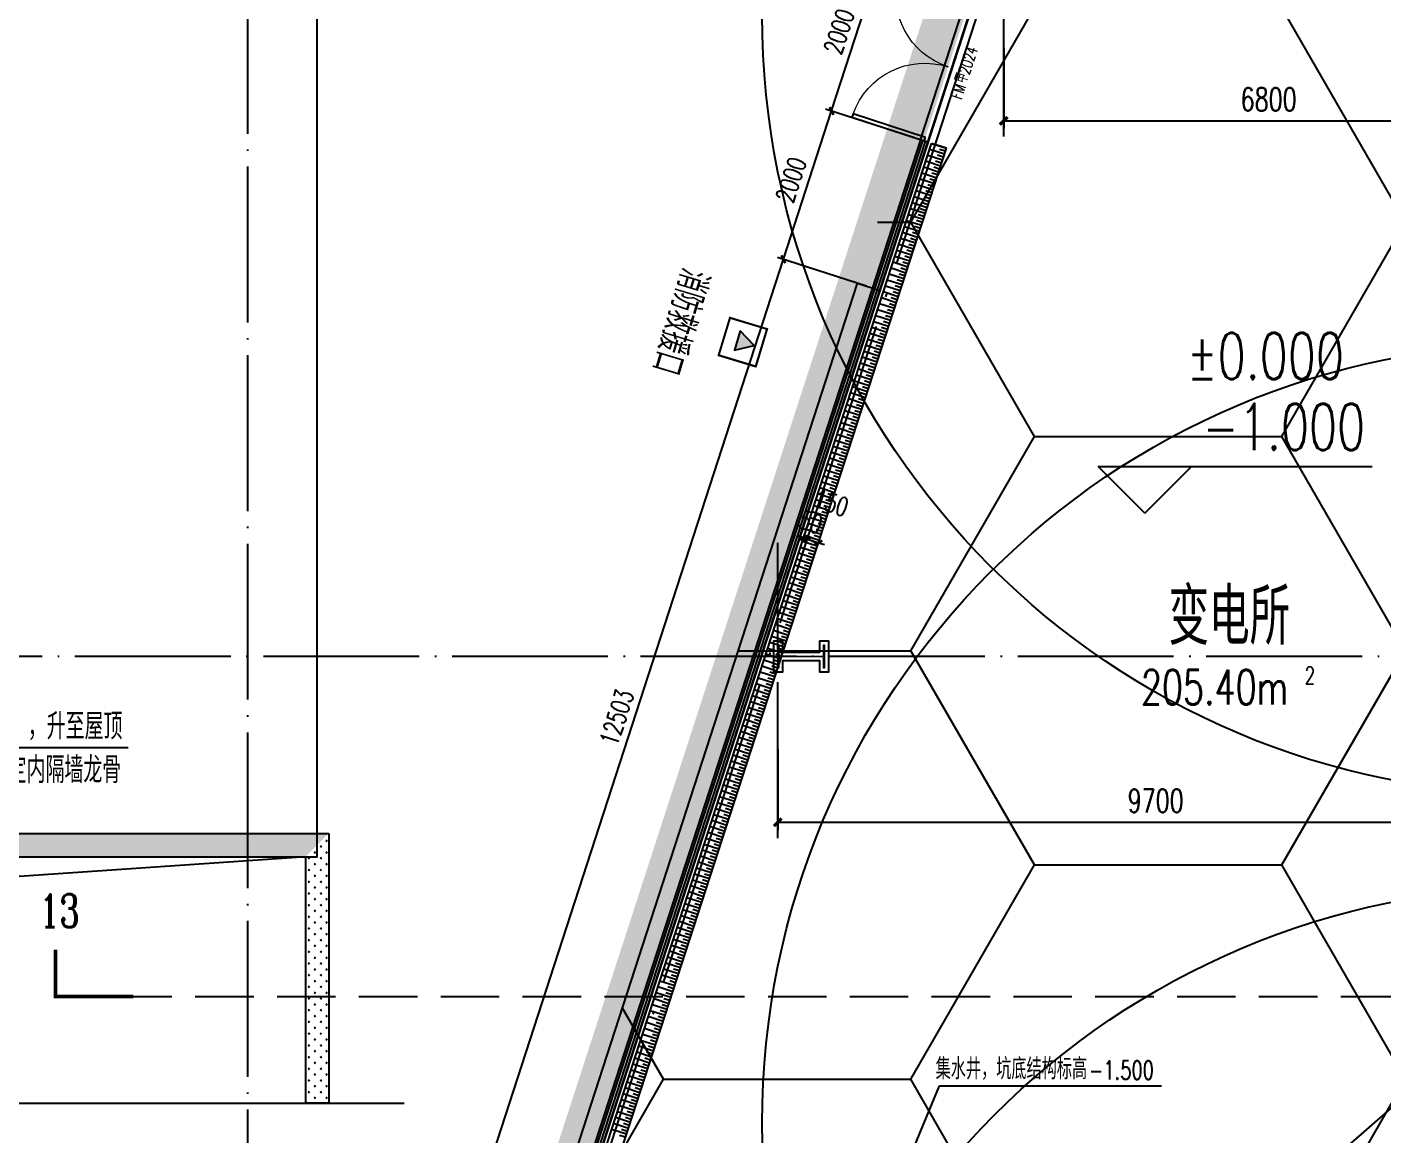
# Model space of a CAD drawing. Extents: x -821772 to -21949, y 506164 to 1049594.
# Drawn here: x -246288 to -228888, y 807681 to 821895 of the extents above; entities that cross this region are included whole.
import ezdxf
from ezdxf.xclip import XClip

# ---------------------------------------------------------------- set-up
doc = ezdxf.new("R2010")
doc.units = 0
doc.header["$LTSCALE"] = 1000
doc.header["$MEASUREMENT"] = 0
doc.header["$XCLIPFRAME"] = 2
for name, pattern in [('10平面20250807_t3$0$DASH', [0.35, 0.25, -0.1]), ('10平面20250807_t3$0$DOTE', [2.42, 2, -0.2, 0.02, -0.2]), ('DASH', [0.35, 0.25, -0.1])]:
    doc.linetypes.add(name, pattern=pattern)
doc.layers.get('Defpoints').update_dxf_attribs({"color": 210})
doc.layers.add('1-防火分区线', color=201, linetype='DASH', lineweight=50)
doc.layers.add('10平面20250807_t3$0$S-col', color=8, linetype='Continuous', lineweight=0)
for name, color, linetype in [('10平面20250807_t3$0$10平面$0$WINDOW_TEXT', 8, 'Continuous'), ('10平面20250807_t3$0$99平面图例外参$0$A-HATCH-2', 8, 'Continuous'), ('10平面20250807_t3$0$A-AXIS-D', 8, 'Continuous'), ('10平面20250807_t3$0$A-AXIS-DOTE', 8, '10平面20250807_t3$0$DOTE'), ('10平面20250807_t3$0$A-AXIS-DP', 8, 'Continuous'), ('10平面20250807_t3$0$A-AXIS-SYMB', 8, 'Continuous'), ('10平面20250807_t3$0$A-HATCH-2', 8, 'Continuous'), ('10平面20250807_t3$0$A-LIN-V', 8, 'Continuous'), ('10平面20250807_t3$0$A-SFCE', 8, 'Continuous'), ('10平面20250807_t3$0$A-TEXT', 8, 'Continuous'), ('10平面20250807_t3$0$A-WINDOW', 8, 'Continuous'), ('10平面20250807_t3$0$A-防火门窗', 8, 'Continuous'), ('10平面20250807_t3$0$A1$0$ICONS', 3, 'Continuous'), ('10平面20250807_t3$0$AS-WALL', 8, 'Continuous'), ('10平面20250807_t3$0$AS-结构边线层', 8, 'Continuous'), ('10平面20250807_t3$0$DIM_SYMB', 8, 'Continuous'), ('10平面20250807_t3$0$PUB_HATCH', 8, 'Continuous'), ('10平面20250807_t3$0$PUB_TEXT', 8, 'Continuous'), ('10平面20250807_t3$0$RP-N2-01$0$$0$A-WIND-J', 8, 'Continuous'), ('10平面20250807_t3$0$RP-N2-01$0$A-WIND-J', 8, 'Continuous'), ('10平面20250807_t3$0$SB_ZF消火栓', 10, 'Continuous'), ('10平面20250807_t3$0$建-墙-幕', 8, 'Continuous'), ('10平面20250807_t3$0$建-标高', 8, 'Continuous'), ('PUB_HATCH', 8, 'Continuous')]:
    doc.layers.add(name, color=color, linetype=linetype)
doc.styles.add('10平面20250807_t3$0$10平面$0$_TCH_WINDOW', font='SIMPLEX', dxfattribs={"height": 3.5, "bigfont": 'GBCBIG'})
doc.styles.add('10平面20250807_t3$0$_TCH_DIM', font='SIMPLEX', dxfattribs={"bigfont": 'GBCBIG'})
doc.styles.add('10平面20250807_t3$0$_TCH_DIM_T3', font='SIMPLEX', dxfattribs={"width": 0.705882, "bigfont": 'GBCBIG'})
doc.styles.add('10平面20250807_t3$0$_TCH_LABEL', font='COMPLEX', dxfattribs={"bigfont": 'GBCBIG'})
doc.styles.add('10平面20250807_t3$0$A-AREA', font='SIMPLEX', dxfattribs={"bigfont": 'GBCBIG'})
doc.styles.add('10平面20250807_t3$0$A-STANDARD', font='SIMPLEX', dxfattribs={"bigfont": 'GBCBIG'})
doc.dimstyles.new('10平面20250807_t3$0$_TCH_ARCH&&100', dxfattribs={"dimtxt": 297.5, "dimasz": 100, "dimexe": 100, "dimexo": 100, "dimgap": 126.25, "dimtad": 1, "dimdec": 0, "dimzin": 0, "dimdsep": 46, "dimtxsty": '10平面20250807_t3$0$_TCH_DIM_T3', "dimblk": '10平面20250807_t3$0$_ArchTick', "dimcen": 0.09, "dimclrt": 7, "dimazin": 2, "dimtfac": 1, "dimtdec": 0, "dimtix": 1, "dimtmove": 2, "dimatfit": 3, "dimfxl": 0, "dimtolj": 1, "dimtzin": 0, "dimarcsym": 0})
doc.dimstyles.new('10平面20250807_t3$0$_TCH_ARCH&&80', dxfattribs={"dimtxt": 238, "dimasz": 80, "dimexe": 80, "dimexo": 80, "dimgap": 101, "dimtad": 1, "dimdec": 0, "dimzin": 0, "dimdsep": 46, "dimtxsty": '10平面20250807_t3$0$_TCH_DIM_T3', "dimblk": '10平面20250807_t3$0$_ArchTick', "dimcen": 0.09, "dimclrt": 7, "dimazin": 2, "dimtfac": 1, "dimtdec": 0, "dimtix": 1, "dimtmove": 2, "dimatfit": 3, "dimfxl": 0, "dimtolj": 1, "dimtzin": 0, "dimarcsym": 0})
pattern_1 = [(45, (25.49, 21.51), (-75.000002, 75.000002), [24, -82.06602]), (135, (192.46, 21.51), (-75.000002, -75.000002), [24, -82.06602])]

# ---------------------------------------------------------------- blocks, each defined once
blk = doc.blocks.new('10平面20250807_t3$0$_ArchTick')
at = {"color": 0, "linetype": 'ByBlock', "const_width": 0.4}
blk.add_lwpolyline([(-0.5, -0.5), (0.5, 0.5)], dxfattribs=at)
blk = doc.blocks.new('*D10118')
at = {"layer": '10平面20250807_t3$0$A-AXIS-D', "color": 0, "lineweight": -2}
for p, q in [((-13018, 16810), (-13018, 15773)), ((-6218, 16810), (-6218, 15773)), ((-13018, 15873), (-6218, 15873))]:
    blk.add_line(p, q, dxfattribs=at)
at = {"layer": 'Defpoints', "color": 0}
for p in [(-13018, 16910), (-6218, 16910), (-6218, 15873)]:
    blk.add_point(p, dxfattribs=at)
at = {"layer": '10平面20250807_t3$0$A-AXIS-D', "color": 0, "lineweight": -2, "xscale": 100, "yscale": 100, "zscale": 100, "rotation": 180}
blk.add_blockref('10平面20250807_t3$0$_ArchTick', (-13018, 15873), dxfattribs=at)
at = {"layer": '10平面20250807_t3$0$A-AXIS-D', "color": 0, "lineweight": -2, "xscale": 100, "yscale": 100, "zscale": 100}
blk.add_blockref('10平面20250807_t3$0$_ArchTick', (-6218, 15873), dxfattribs=at)
at = {"layer": '10平面20250807_t3$0$A-AXIS-D', "color": 7, "insert": (-9618, 16148), "char_height": 297.5, "attachment_point": 5, "style": '10平面20250807_t3$0$_TCH_DIM_T3'}
blk.add_mtext('\\A1;6800', dxfattribs=at)
blk = doc.blocks.new('*D10119')
at = {"layer": '10平面20250807_t3$0$A-AXIS-D', "color": 0, "lineweight": -2}
for p, q in [((-15918, 7810), (-15918, 6773)), ((-6218, 7810), (-6218, 6773)), ((-15918, 6873), (-6218, 6873))]:
    blk.add_line(p, q, dxfattribs=at)
at = {"layer": 'Defpoints', "color": 0}
for p in [(-15918, 7910), (-6218, 7910), (-6218, 6873)]:
    blk.add_point(p, dxfattribs=at)
at = {"layer": '10平面20250807_t3$0$A-AXIS-D', "color": 0, "lineweight": -2, "xscale": 100, "yscale": 100, "zscale": 100, "rotation": 180}
blk.add_blockref('10平面20250807_t3$0$_ArchTick', (-15918, 6873), dxfattribs=at)
at = {"layer": '10平面20250807_t3$0$A-AXIS-D', "color": 0, "lineweight": -2, "xscale": 100, "yscale": 100, "zscale": 100}
blk.add_blockref('10平面20250807_t3$0$_ArchTick', (-6218, 6873), dxfattribs=at)
at = {"layer": '10平面20250807_t3$0$A-AXIS-D', "color": 7, "insert": (-11068, 7148), "char_height": 297.5, "attachment_point": 5, "style": '10平面20250807_t3$0$_TCH_DIM_T3'}
blk.add_mtext('\\A1;9700', dxfattribs=at)
blk = doc.blocks.new('10平面20250807_t3$0$43243')
at = {"layer": '10平面20250807_t3$0$AS-结构边线层'}
blk.add_lwpolyline([(-230898, 832220), (-254254, 760236), (-254254, 741420), (-248304, 741420), (-248304, 741670), (-246204, 741670), (-246204, 741420), (-231804, 741420), (-231804, 741670), (-229704, 741670), (-229704, 741420), (-228964, 741420), (-228964, 741250), (-222244, 741250), (-222244, 741420), (-215304, 741420), (-215304, 741670), (-213204, 741670), (-213204, 741420), (-212464, 741420), (-212464, 741250), (-205744, 741250)], dxfattribs=at)
blk = doc.blocks.new('10平面20250807_t3$0$_FZH')
at = {"layer": '10平面20250807_t3$0$A-HATCH-2'}
blk.add_lwpolyline([(-0.437, -0.25), (-0.437, 0.25), (-0.297, 0.25), (-0.297, 0.067), (0.298, 0.067), (0.298, 0.25), (0.438, 0.25), (0.438, -0.25), (0.298, -0.25), (0.298, -0.068), (-0.297, -0.068), (-0.297, -0.25)], close=True, dxfattribs=at)
at = {"layer": '10平面20250807_t3$0$S-col'}
blk.add_lwpolyline([(-0.375, -0.188), (-0.375, 0.187), (-0.36, 0.187), (-0.36, 0.005), (0.36, 0.005), (0.36, 0.187), (0.375, 0.187), (0.375, -0.188), (0.36, -0.188), (0.36, -0.005), (-0.36, -0.005), (-0.36, -0.188)], close=True, dxfattribs=at)
blk = doc.blocks.new('10平面20250807_t3$0$w4234324')
at = {"xscale": 800.0000000000005, "yscale": 800.0000000000005, "zscale": 800.0000000000005}
blk.add_blockref('10平面20250807_t3$0$_FZH', (-236354, 813820), dxfattribs=at)
blk = doc.blocks.new('10平面20250807_t3$0$RP-N2-01$0$$0$xfjy')
at = {"layer": '10平面20250807_t3$0$RP-N2-01$0$$0$A-WIND-J'}
h = blk.add_hatch(color=256, dxfattribs=at)
h.dxf.hatch_style = 1
h.paths.add_polyline_path([(1141876, -26214), (1142135, -26214), (1142005, -25989)])
at = {"layer": '10平面20250807_t3$0$RP-N2-01$0$$0$A-WIND-J', "const_width": 25}
blk.add_lwpolyline([(1141755, -25889), (1141755, -26389), (1142255, -26389), (1142255, -25889)], close=True, dxfattribs=at)
at = {"layer": '10平面20250807_t3$0$RP-N2-01$0$$0$A-WIND-J'}
for points in [[(1141755, -26389), (1142255, -26389), (1142255, -25889), (1141755, -25889)], [(1141876, -26214), (1142135, -26214), (1142005, -25989)]]:
    blk.add_lwpolyline(points, close=True, dxfattribs=at)
blk = doc.blocks.new('10平面20250807_t3$0$RP-N2-01$0$xfjy')
at = {"layer": '10平面20250807_t3$0$RP-N2-01$0$$0$A-WIND-J'}
blk.add_blockref('10平面20250807_t3$0$RP-N2-01$0$$0$xfjy', (0, 0), dxfattribs=at)
blk = doc.blocks.new('10平面20250807_t3$0$1232')
at = {"layer": '10平面20250807_t3$0$RP-N2-01$0$A-WIND-J', "rotation": 253.2410415830264}
blk.add_blockref('10平面20250807_t3$0$RP-N2-01$0$xfjy', (117220, 1903816, 0), dxfattribs=at)
at = {"layer": '10平面20250807_t3$0$A-TEXT', "style": '10平面20250807_t3$0$_TCH_DIM'}
blk.add_text('消防救援口', height=384.1, rotation=253.241, dxfattribs=at).set_placement((-237886, 818831, 0))
blk = doc.blocks.new('10平面20250807_t3$0$99平面图例外参$0$$LinePat$填挖边坡')
at = {"color": 0}
for p, q in [((0, 0), (0, -1500)), ((300, 0), (300, -600))]:
    blk.add_line(p, q, dxfattribs=at)
at = {"layer": 'Defpoints', "color": 0}
blk.add_point((600, 0), dxfattribs=at)
blk = doc.blocks.new('10平面20250807_t3$0$34242343243')
at = {"layer": '10平面20250807_t3$0$A-LIN-V'}
for p, q in [((-239156, 806607), (-234680, 820402)), ((-238966, 806545), (-234490, 820340)), ((-234680, 820402), (-234490, 820340))]:
    blk.add_line(p, q, dxfattribs=at)
at = {"layer": '10平面20250807_t3$0$99平面图例外参$0$A-HATCH-2', "color": 203, "xscale": 0.133545278136847, "yscale": 0.1333333333333333, "zscale": 0.1333333333333333, "rotation": 252.0237134181383}
for p in [(-234539, 820188), (-234514, 820264), (-234490, 820340), (-234589, 820036), (-234564, 820112), (-234638, 819883), (-234613, 819959), (-234712, 819655), (-234687, 819731), (-234663, 819807), (-234762, 819502), (-234737, 819578), (-234811, 819350), (-234786, 819426), (-234861, 819197), (-234836, 819273), (-234935, 818969), (-234910, 819045), (-234885, 819121), (-234984, 818816), (-234960, 818892), (-235034, 818664), (-235009, 818740), (-235108, 818435), (-235083, 818511), (-235058, 818588), (-235157, 818283), (-235133, 818359), (-235207, 818130), (-235182, 818206), (-235256, 817978), (-235232, 818054), (-235330, 817749), (-235306, 817825), (-235281, 817902), (-235380, 817597), (-235355, 817673), (-235429, 817444), (-235405, 817520), (-235504, 817216), (-235479, 817292), (-235454, 817368), (-235553, 817063), (-235528, 817139), (-235602, 816911), (-235578, 816987), (-235652, 816758), (-235627, 816835), (-235726, 816530), (-235701, 816606), (-235677, 816682), (-235776, 816377), (-235751, 816453), (-235825, 816225), (-235800, 816301), (-235874, 816072), (-235850, 816149), (-235949, 815844), (-235924, 815920), (-235899, 815996), (-235998, 815691), (-235973, 815768), (-236048, 815539), (-236023, 815615), (-236122, 815310), (-236097, 815386), (-236072, 815463), (-236171, 815158), (-236147, 815234), (-236221, 815005), (-236196, 815082), (-236270, 814853), (-236245, 814929), (-236344, 814624), (-236320, 814701), (-236295, 814777), (-236394, 814472), (-236369, 814548), (-236443, 814319), (-236419, 814396), (-236517, 814091), (-236493, 814167), (-236468, 814243), (-236567, 813938), (-236542, 814015), (-236616, 813786), (-236592, 813862), (-236666, 813633), (-236641, 813710), (-236740, 813405), (-236715, 813481), (-236691, 813557), (-236789, 813252), (-236765, 813329), (-236839, 813100), (-236814, 813176), (-236913, 812871), (-236888, 812948), (-236864, 813024), (-236963, 812719), (-236938, 812795), (-237012, 812566), (-236987, 812643), (-237061, 812414), (-237037, 812490), (-237136, 812185), (-237111, 812262), (-237086, 812338), (-237185, 812033), (-237160, 812109), (-237235, 811881), (-237210, 811957), (-237309, 811652), (-237284, 811728), (-237259, 811804), (-237358, 811499), (-237334, 811576), (-237408, 811347), (-237383, 811423), (-237457, 811195), (-237432, 811271), (-237531, 810966), (-237507, 811042), (-237482, 811118), (-237581, 810814), (-237556, 810890), (-237630, 810661), (-237606, 810737), (-237704, 810432), (-237680, 810509), (-237655, 810585), (-237754, 810280), (-237729, 810356), (-237803, 810128), (-237779, 810204), (-237853, 809975), (-237828, 810051), (-237927, 809746), (-237902, 809823), (-237878, 809899), (-237976, 809594), (-237952, 809670), (-238026, 809442), (-238001, 809518), (-238100, 809213), (-238075, 809289), (-238051, 809365), (-238150, 809061), (-238125, 809137), (-238199, 808908), (-238174, 808984), (-238248, 808756), (-238224, 808832), (-238323, 808527), (-238298, 808603), (-238273, 808679), (-238372, 808375), (-238347, 808451), (-238422, 808222), (-238397, 808298), (-238496, 807994), (-238471, 808070), (-238446, 808146), (-238545, 807841), (-238521, 807917), (-238595, 807689), (-238570, 807765)]:
    blk.add_blockref('10平面20250807_t3$0$99平面图例外参$0$$LinePat$填挖边坡', p, dxfattribs=at)
blk = doc.blocks.new('10平面20250807_t3$0$A$C5D961328')
at = {"layer": '10平面20250807_t3$0$A-LIN-V', "ltscale": 500}
blk.add_circle((350, 40), 10001, dxfattribs=at)
blk = doc.blocks.new('10平面20250807_t3$0$234243242332')
at = {"layer": '10平面20250807_t3$0$SB_ZF消火栓', "rotation": 270}
for p in [(-226894, 822401), (-226894, 808180), (-226844, 801213)]:
    blk.add_blockref('10平面20250807_t3$0$A$C5D961328', p, dxfattribs=at)
blk = doc.blocks.new('*D11332')
at = {"layer": '10平面20250807_t3$0$A-AXIS-DP', "color": 0, "lineweight": -2}
for p, q in [((-236322, 815342), (-236398, 815367)), ((-236396, 815114), (-236297, 815418)), ((-236348, 815098), (-236250, 815403)), ((-236322, 815342), (-236274, 815326)), ((-236274, 815326), (-236198, 815302))]:
    blk.add_line(p, q, dxfattribs=at)
at = {"layer": 'Defpoints', "color": 0}
for p in [(-236274, 815326), (-236421, 815037), (-236373, 815022)]:
    blk.add_point(p, dxfattribs=at)
at = {"layer": '10平面20250807_t3$0$A-AXIS-DP', "color": 0, "lineweight": -2, "xscale": 80, "yscale": 80, "zscale": 80}
for p, rotation in [((-236322, 815342), 342.0237134181228), ((-236274, 815326), 162.0237134181229)]:
    blk.add_blockref('10平面20250807_t3$0$_ArchTick', p, dxfattribs=dict(at, rotation=rotation))
at = {"layer": '10平面20250807_t3$0$A-AXIS-DP', "color": 7, "insert": (-236230, 815543), "char_height": 238, "attachment_point": 5, "rotation": 342.0237, "style": '10平面20250807_t3$0$_TCH_DIM_T3'}
blk.add_mtext('\\A1;50', dxfattribs=at)
blk = doc.blocks.new('*D11333')
at = {"layer": '10平面20250807_t3$0$A-AXIS-DP', "color": 0, "lineweight": -2}
for p, q in [((-236348, 815098), (-236250, 815403)), ((-236274, 815326), (-236350, 815351)), ((-236274, 815326), (-236132, 815280)), ((-236206, 815052), (-236107, 815356)), ((-236132, 815280), (-236055, 815255))]:
    blk.add_line(p, q, dxfattribs=at)
at = {"layer": 'Defpoints', "color": 0}
for p in [(-236132, 815280), (-236373, 815022), (-236230, 814976)]:
    blk.add_point(p, dxfattribs=at)
at = {"layer": '10平面20250807_t3$0$A-AXIS-DP', "color": 0, "lineweight": -2, "xscale": 80, "yscale": 80, "zscale": 80}
for p, rotation in [((-236274, 815326), 342.0237134181606), ((-236132, 815280), 162.0237134181606)]:
    blk.add_blockref('10平面20250807_t3$0$_ArchTick', p, dxfattribs=dict(at, rotation=rotation))
at = {"layer": '10平面20250807_t3$0$A-AXIS-DP', "color": 7, "insert": (-235966, 815789), "char_height": 238, "attachment_point": 5, "rotation": 342.0237, "style": '10平面20250807_t3$0$_TCH_DIM_T3'}
blk.add_mtext('\\A1;150', dxfattribs=at)
blk = doc.blocks.new('*D12377')
at = {"layer": '10平面20250807_t3$0$A-AXIS-DP', "color": 0, "lineweight": -2}
for p, q in [((-240440, 807024), (-236582, 818917)), ((-235516, 818571), (-236658, 818941)), ((-239375, 806678), (-240516, 807049))]:
    blk.add_line(p, q, dxfattribs=at)
at = {"layer": 'Defpoints', "color": 0}
for p in [(-236582, 818917), (-235440, 818546), (-239299, 806653)]:
    blk.add_point(p, dxfattribs=at)
at = {"layer": '10平面20250807_t3$0$A-AXIS-DP', "color": 0, "lineweight": -2, "xscale": 80, "yscale": 80, "zscale": 80}
for p, rotation in [((-236582, 818917), 72.02371341813641), ((-240440, 807024), 252.0237134181364)]:
    blk.add_blockref('10平面20250807_t3$0$_ArchTick', p, dxfattribs=dict(at, rotation=rotation))
at = {"layer": '10平面20250807_t3$0$A-AXIS-DP', "color": 7, "insert": (-238720, 813038), "char_height": 238, "attachment_point": 5, "rotation": 72.0237, "style": '10平面20250807_t3$0$_TCH_DIM_T3'}
blk.add_mtext('\\A1;12503', dxfattribs=at)
blk = doc.blocks.new('*D12378')
at = {"layer": '10平面20250807_t3$0$A-AXIS-DP', "color": 0, "lineweight": -2}
for p, q in [((-236582, 818917), (-235964, 820819)), ((-234899, 820473), (-236040, 820844)), ((-235516, 818571), (-236658, 818941))]:
    blk.add_line(p, q, dxfattribs=at)
at = {"layer": 'Defpoints', "color": 0}
for p in [(-235964, 820819), (-234823, 820448), (-235440, 818546)]:
    blk.add_point(p, dxfattribs=at)
at = {"layer": '10平面20250807_t3$0$A-AXIS-DP', "color": 0, "lineweight": -2, "xscale": 80, "yscale": 80, "zscale": 80}
for p, rotation in [((-235964, 820819), 72.02371341813615), ((-236582, 818917), 252.0237134181362)]:
    blk.add_blockref('10平面20250807_t3$0$_ArchTick', p, dxfattribs=dict(at, rotation=rotation))
at = {"layer": '10平面20250807_t3$0$A-AXIS-DP', "color": 7, "insert": (-236482, 819936), "char_height": 238, "attachment_point": 5, "rotation": 72.0237, "style": '10平面20250807_t3$0$_TCH_DIM_T3'}
blk.add_mtext('\\A1;2000', dxfattribs=at)
blk = doc.blocks.new('*D12379')
at = {"layer": '10平面20250807_t3$0$A-AXIS-DP', "color": 0, "lineweight": -2}
for p, q in [((-235964, 820819), (-235347, 822721)), ((-234281, 822376), (-235423, 822746)), ((-234899, 820473), (-236040, 820844))]:
    blk.add_line(p, q, dxfattribs=at)
at = {"layer": 'Defpoints', "color": 0}
for p in [(-235347, 822721), (-234205, 822351), (-234823, 820448)]:
    blk.add_point(p, dxfattribs=at)
at = {"layer": '10平面20250807_t3$0$A-AXIS-DP', "color": 0, "lineweight": -2, "xscale": 80, "yscale": 80, "zscale": 80}
for p, rotation in [((-235347, 822721), 72.02371341813708), ((-235964, 820819), 252.0237134181371)]:
    blk.add_blockref('10平面20250807_t3$0$_ArchTick', p, dxfattribs=dict(at, rotation=rotation))
at = {"layer": '10平面20250807_t3$0$A-AXIS-DP', "color": 7, "insert": (-235865, 821838), "char_height": 238, "attachment_point": 5, "rotation": 72.0237, "style": '10平面20250807_t3$0$_TCH_DIM_T3'}
blk.add_mtext('\\A1;2000', dxfattribs=at)
blk = doc.blocks.new('10平面20250807_t3$0$10平面$0$$DorLib2D$00000002')
for p, q in [((-0.5, 0), (-0.5, 0.4875)), ((-0.475, 0.4875), (-0.5, 0.4875)), ((-0.475, 0), (-0.475, 0.4875)), ((0.475, 0), (0.475, 0.4875)), ((0.475, 0.4875), (0.5, 0.4875)), ((0.5, 0), (0.5, 0.4875)), ((-0.5, 0), (-0.475, 0)), ((0.5, 0), (0.475, 0))]:
    blk.add_line(p, q)
at = {"lineweight": 13}
for centre, start, end in [((-0.4875, 0), 0, 88.53072), ((0.4875, 0), 91.46928, 180)]:
    blk.add_arc(centre, 0.4875, start, end, dxfattribs=at)
blk = doc.blocks.new('10平面20250807_t3$0$dote')
at = {"layer": '10平面20250807_t3$0$A-AXIS-DOTE'}
for p, q in [((-22717.8, -68994), (-22717.8, 36662.3)), ((-13017.8, 15670), (-13017.8, 19460)), ((-15917.8, 6670), (-15917.8, 10460)), ((76282.2, 9000), (-41310, 9000))]:
    blk.add_line(p, q, dxfattribs=at)
at = {"layer": '10平面20250807_t3$0$A-AXIS-DOTE', "ltscale": 2}
blk.add_lwpolyline([(-35305.3, -50417.4), (-8818.8, 31214.7)], dxfattribs=at)
at = {"layer": '10平面20250807_t3$0$DIM_SYMB', "const_width": 50}
blk.add_lwpolyline([(-25187.4, 5237.4), (-25187.4, 4637.4), (-24187.4, 4637.4)], dxfattribs=at)
at = {"layer": '10平面20250807_t3$0$DIM_SYMB', "linetype": '10平面20250807_t3$0$DASH', "ltscale": 3}
blk.add_lwpolyline([(-24442.4, 4637.4), (-516.1, 4637.4)], dxfattribs=at)
at = {"layer": '10平面20250807_t3$0$PUB_TEXT', "style": '10平面20250807_t3$0$_TCH_LABEL', "width": 0.705882}
blk.add_text('13', height=425, dxfattribs=at).set_placement((-25394.5, 5524.9))
at = {"layer": '10平面20250807_t3$0$A-AXIS-D'}
for base, p1, p2, picture, middle in [((-6217.8, 15872.5), (-13017.8, 16910), (-6217.8, 16910), '*D10118', (-9617.8, 16147.5)), ((-6217.8, 6872.5), (-15917.8, 7910), (-6217.8, 7910), '*D10119', (-11067.8, 7147.5))]:
    dim = blk.add_linear_dim(base=base, p1=p1, p2=p2, angle=0, dimstyle='10平面20250807_t3$0$_TCH_ARCH&&100', override={"dimgap": 0}, dxfattribs=at)
    dim.commit()
    dim.dimension.update_dxf_attribs({"geometry": picture, "text_midpoint": middle, "dimtype": 129})
blk = doc.blocks.new('10平面20250807_t3')
at = {"layer": '10平面20250807_t3$0$PUB_HATCH'}
h = blk.add_hatch(dxfattribs=at)
h.set_pattern_fill('石膏板', color=256, scale=30, style=0)
h.set_pattern_definition(pattern_1)
h.paths.add_polyline_path([(-255435, 811550), (-255532.4, 811250), (-242715.8, 811250), (-242415.8, 811550)])
h = blk.add_hatch(dxfattribs=at)
h.set_pattern_fill('石膏板', color=256, scale=30, style=0)
h.set_pattern_definition(pattern_1)
h.paths.add_polyline_path([(-242415.8, 811550), (-242715.8, 811250), (-242715.8, 808090), (-242415.8, 808090)])
at = {"layer": '10平面20250807_t3$0$A-AXIS-SYMB'}
for p, q in [((-235520, 806040), (-234580, 808310)), ((-234580, 808310), (-231730, 808310))]:
    blk.add_line(p, q, dxfattribs=at)
at = {"layer": '10平面20250807_t3$0$A-HATCH-2'}
blk.add_lwpolyline([(-256572.7, 808043.7), (-255320, 810390), (-242765.8, 811250)], dxfattribs=at)
at = {"layer": '10平面20250807_t3$0$A-LIN-V'}
blk.add_lwpolyline([(-254554.2, 757820), (-254554.2, 760283.3), (-235630.1, 818607.8), (-235344.7, 818515.3)], dxfattribs=at)
at = {"layer": '10平面20250807_t3$0$A-SFCE'}
blk.add_lwpolyline([(-242765.8, 811250), (-242565.8, 811250), (-242565.8, 838750), (-246609.7, 838750), (-255497.2, 811358.5), (-255531.6, 811250)], close=True, dxfattribs=at)
at = {"layer": '10平面20250807_t3$0$A-防火门窗'}
for p, q in [((-234822.6, 820448.5), (-234205.3, 822350.9)), ((-234727.5, 820417.6), (-234110.2, 822320))]:
    blk.add_line(p, q, dxfattribs=at)
at = {"layer": '10平面20250807_t3$0$A1$0$ICONS'}
blk.add_line((-252110, 812650), (-244990, 812650), dxfattribs=at)
blk.add_lwpolyline([(-257733, 808090), (-249704, 808090), (-249627.6, 808300), (-249553.5, 807880), (-249479, 808090), (-241450, 808090)], dxfattribs=at)
at = {"layer": '10平面20250807_t3$0$AS-WALL'}
for p, q in [((-255435, 811550), (-242415.8, 811550)), ((-242415.8, 811550), (-242415.8, 808090)), ((-255532.4, 811250), (-242715.8, 811250)), ((-242715.8, 811250), (-242715.8, 808090)), ((-242415.8, 808090), (-242715.8, 808090))]:
    blk.add_line(p, q, dxfattribs=at)
at = {"layer": '10平面20250807_t3$0$DIM_SYMB'}
blk.add_line((-232450, 804820), (-225790, 810640), dxfattribs=at)
at = {"layer": '10平面20250807_t3$0$建-墙-幕'}
for p, q in [((-234822.6, 820448.5), (-245728.7, 786835.4)), ((-245697, 786825.1), (-234790.9, 820438.2)), ((-245665.3, 786814.9), (-234759.2, 820427.9)), ((-245633.6, 786804.6), (-234727.5, 820417.6)), ((-234727.5, 820417.6), (-234822.6, 820448.5))]:
    blk.add_line(p, q, dxfattribs=at)
at = {"layer": '10平面20250807_t3$0$建-标高'}
for p, q in [((-231943.7, 815657.5), (-232543.7, 816257.5)), ((-232543.7, 816257.5), (-229023.7, 816257.5)), ((-231943.7, 815657.5), (-231343.7, 816257.5))]:
    blk.add_line(p, q, dxfattribs=at)
blk.add_blockref('10平面20250807_t3$0$1232', (0, 0))
at = {"layer": '10平面20250807_t3$0$A-WINDOW'}
for name in ['10平面20250807_t3$0$43243', '10平面20250807_t3$0$w4234324']:
    blk.add_blockref(name, (0, 0), dxfattribs=at)
at = {"layer": '10平面20250807_t3$0$A-防火门窗', "xscale": -2000, "yscale": 2000, "zscale": 100, "rotation": 72.02371341813668}
blk.add_blockref('10平面20250807_t3$0$10平面$0$$DorLib2D$00000002', (-234466.4, 821384.2), dxfattribs=at)
at = {"layer": '10平面20250807_t3$0$AS-WALL'}
blk.add_blockref('10平面20250807_t3$0$dote', (-220736.4, 804820), dxfattribs=at)
at = {"layer": '10平面20250807_t3$0$DIM_SYMB'}
blk.add_blockref('10平面20250807_t3$0$34242343243', (0, 0), dxfattribs=at)
at = {"layer": '10平面20250807_t3$0$SB_ZF消火栓', "linetype": 'Continuous'}
blk.add_blockref('10平面20250807_t3$0$234243242332', (0, 0), dxfattribs=at)
at = {"layer": '10平面20250807_t3$0$10平面$0$WINDOW_TEXT', "style": '10平面20250807_t3$0$10平面$0$_TCH_WINDOW', "width": 0.705882}
for s, p in [('2024', (-234195.5, 821274.2)), ('FM', (-234298.2, 820957.6))]:
    blk.add_text(s, height=148.75, rotation=72.02371, dxfattribs=at).set_placement(p)
at = {"layer": '10平面20250807_t3$0$10平面$0$WINDOW_TEXT', "style": '10平面20250807_t3$0$10平面$0$_TCH_WINDOW'}
blk.add_text('甲', height=168.8, rotation=72.02371, dxfattribs=at).set_placement((-234233.4, 821157.3))
at = {"layer": '10平面20250807_t3$0$A-防火门窗', "style": '10平面20250807_t3$0$A-AREA'}
blk.add_text('变电所', height=723.4, dxfattribs=at).set_placement((-231640, 813970))
at = {"layer": '10平面20250807_t3$0$A-防火门窗', "style": '10平面20250807_t3$0$A-AREA', "width": 0.705882}
for s, height, p in [('205.40m', 446.25, (-231992.5, 813202.2)), ('2', 223.1, (-229892.5, 813464.7))]:
    blk.add_text(s, height=height, dxfattribs=at).set_placement(p)
at = {"layer": '10平面20250807_t3$0$PUB_TEXT', "width": 0.705882}
for s, height, style, p in [('%%P0.000', 595, '10平面20250807_t3$0$A-STANDARD', (-231403.7, 817377.5)), ('-1.000', 595, '10平面20250807_t3$0$A-STANDARD', (-231203.7, 816467.5)), ('-1.500', 238, '10平面20250807_t3$0$_TCH_DIM', (-232662, 808394))]:
    blk.add_text(s, height=height, dxfattribs=dict(at, style=style)).set_placement(p)
at = {"layer": '10平面20250807_t3$0$PUB_TEXT', "style": '10平面20250807_t3$0$_TCH_DIM'}
for s, height, p in [('，升至屋顶', 337.59, (-246279, 812755)), ('反坎用于固定内隔墙龙骨', 337.589, (-247753.5, 812195)), ('集水井，坑底结构标高', 270.07, (-234628, 808394))]:
    blk.add_text(s, height=height, dxfattribs=at).set_placement(p)
at = {"layer": '10平面20250807_t3$0$A-AXIS-DP'}
for p1, p2, distance, picture, middle in [((-234822.6, 820448.5), (-234205.3, 822350.9), 1200.3, '*D12379', (-235864.9, 821838)), ((-235439.8, 818546.1), (-234822.6, 820448.5), 1200.3, '*D12378', (-236482.2, 819935.6)), ((-239298.5, 806653.5), (-235439.8, 818546.1), 1200.3, '*D12377', (-238720.2, 813038.1)), ((-236420.6, 815037.5), (-236373, 815022), 320, '*D11332', (-236230.1, 815543.4))]:
    dim = blk.add_aligned_dim(p1=p1, p2=p2, distance=distance, dimstyle='10平面20250807_t3$0$_TCH_ARCH&&80', dxfattribs=at)
    dim.commit()
    dim.dimension.update_dxf_attribs({"geometry": picture, "text_midpoint": middle})
dim = blk.add_linear_dim(base=(-236131.5, 815280.2), p1=(-236373, 815022), p2=(-236230.3, 814975.7), angle=342.02371, dimstyle='10平面20250807_t3$0$_TCH_ARCH&&80', dxfattribs=at)
dim.commit()
dim.dimension.update_dxf_attribs({"geometry": '*D11333', "text_midpoint": (-235966.3, 815789.3), "dimtype": 129})

msp = doc.modelspace()

# ---------------------------------------------------------------- block references
at = {"ltscale": 100}
ref = msp.add_blockref('10平面20250807_t3', (0, 0), dxfattribs=at)
XClip(ref).set_block_clipping_path([(-386212.6353242097, 506163.79756496), (-21948.7593967821, 884998.2285294847)])

# ---------------------------------------------------------------- next in the draw order: hatches: boundary and pattern name
at = {"layer": 'PUB_HATCH', "ltscale": 5000}
h = msp.add_hatch(dxfattribs=at)
h.set_pattern_fill('HONEY', color=8, scale=2000)
h.set_pattern_definition([(0, (0, 0), (4762.5, 2749.63), [3175, -6350]), (120, (0, 0), (-4762.499, 2749.631), [3175, -6350]), (60, (0, 0), (0.0006, 5499.261), [-6350, 3175])])
h.paths.add_polyline_path([(-148304.2, 741220), (-148304.2, 741720), (-149704.2, 741720), (-149704.2, 741220), (-164804.2, 741220), (-164804.2, 741720), (-166204.2, 741720), (-166204.2, 741220), (-181304.2, 741220), (-181304.2, 741720), (-182704.2, 741720), (-182704.2, 741220), (-197804.2, 741220), (-197804.2, 741720), (-199204.2, 741720), (-199204.2, 741220), (-214304.2, 741220), (-214304.2, 741720), (-215704.2, 741720), (-215704.2, 741220), (-254554.2, 741220), (-254554.2, 760283.3), (-231116.1, 832520), (-215704.2, 832520), (-215704.2, 832020), (-214304.2, 832020), (-214304.2, 832520), (-182704.2, 832520), (-182704.2, 832020), (-181304.2, 832020), (-181304.2, 832520), (-157104.2, 832520), (-157104.2, 832020), (-155704.2, 832020), (-155704.2, 832520), (-143954.2, 832520), (-143954.2, 741220)])

# ---------------------------------------------------------------- next in the draw order: linework, layer by layer
at = {"layer": '1-防火分区线', "color": 1, "linetype": 'DASH', "ltscale": 5, "const_width": 500}
msp.add_lwpolyline([(-199204.2, 741220), (-214304.2, 741220), (-214304.2, 741720), (-215704.2, 741720), (-215704.2, 741220), (-254554.2, 741220), (-254554.2, 760283.3), (-231116.1, 832520), (-231116.1, 832520), (-215704.2, 832520), (-215704.2, 832020), (-214304.2, 832020), (-214304.2, 832520), (-182704.2, 832520)], dxfattribs=at)

doc.saveas('drawing.dxf')
